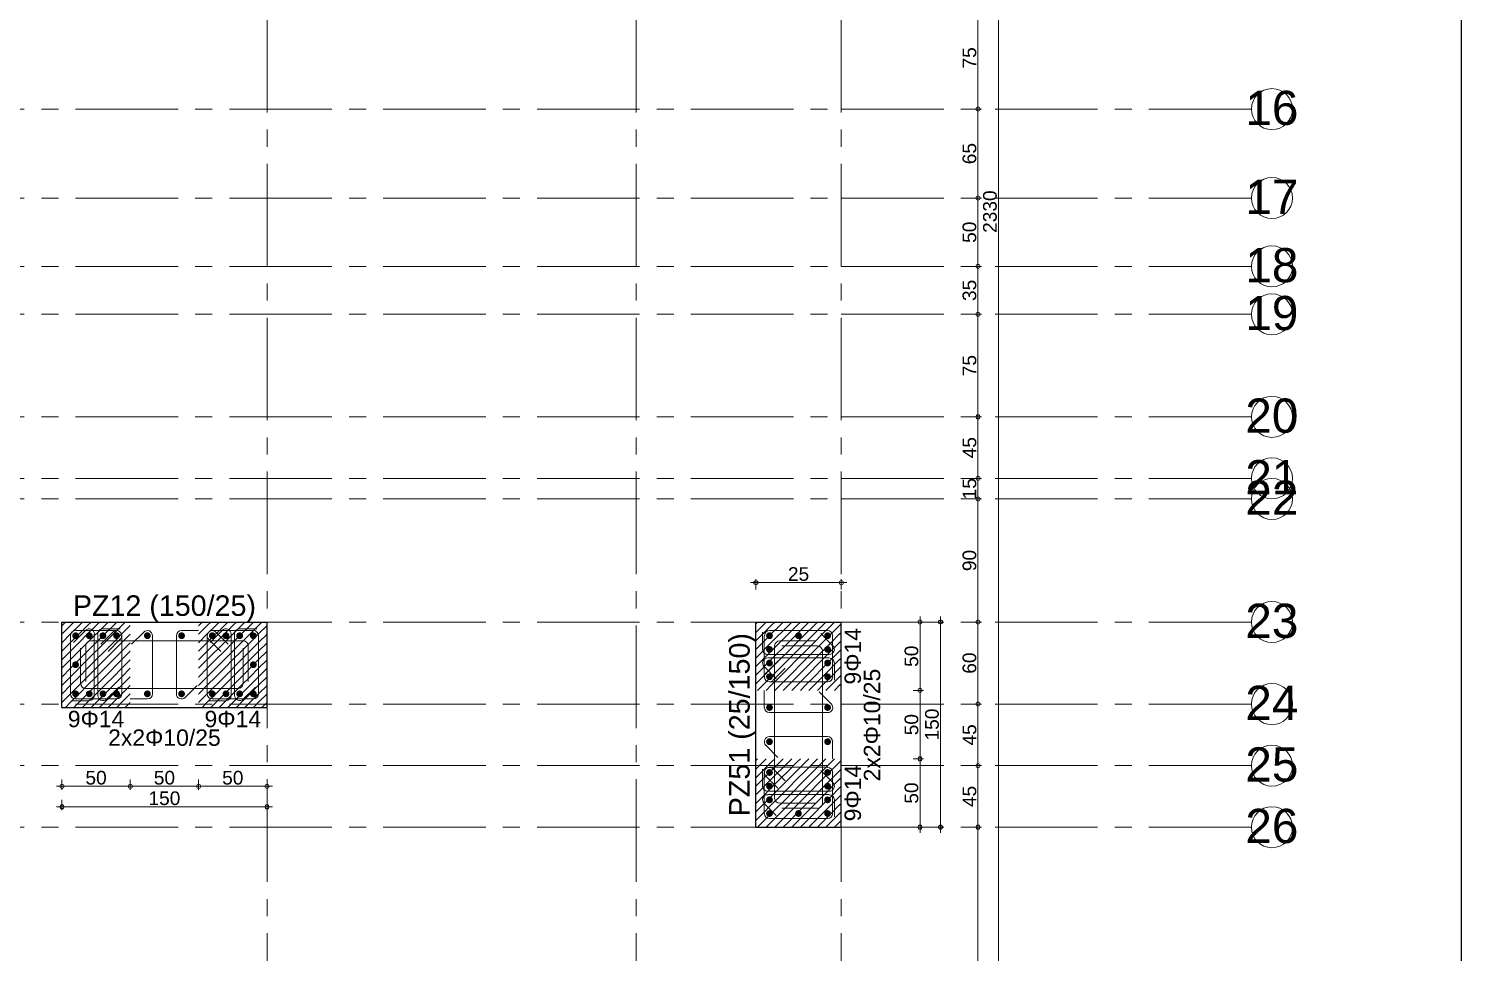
# Model space of a CAD drawing. Header units: millimetres. Extents: x 2232 to 85269, y -3593 to 5869.
# Drawn here: x 23321 to 24369, y 3798 to 4473 of the extents above; entities that cross this region are included whole.
import ezdxf

# ---------------------------------------------------------------- set-up
doc = ezdxf.new("R2010")
doc.units = ezdxf.units.MM
doc.linetypes.add('CENTER2', pattern=[112.5, 75, -12.5, 12.5, -12.5])
doc.linetypes.add('DASHDOT2', pattern=[12.7, 6.35, -3.175, 0, -3.175])
doc.layers.add('aks', color=251, linetype='DASHDOT2', lineweight=35)
for name, color, linetype in [('Donatı Yazısı', 7, 'Continuous'), ('Donatı Çizgisi', 7, 'Continuous'), ('Kolon', 7, 'Continuous'), ('Ölçülendirme', 7, 'Continuous')]:
    doc.layers.add(name, color=color, linetype=linetype)
doc.styles.add('arial_1_18', font='arial.ttf', dxfattribs={"height": 0.2})

# ---------------------------------------------------------------- blocks, each defined once
blk = doc.blocks.new('IDE999Entity6706')
at = {"layer": 'aks', "color": 250, "linetype": 'CENTER2', "lineweight": 5}
blk.add_lwpolyline([(9876.2, 200), (9876.2, 2530)], dxfattribs=at)
blk = doc.blocks.new('IDE999Entity6707')
at = {"layer": 'aks', "color": 250, "linetype": 'CENTER2', "lineweight": 5}
blk.add_lwpolyline([(10026.2, 200), (10026.2, 2530)], dxfattribs=at)
blk = doc.blocks.new('IDE999Entity6708')
at = {"layer": 'aks', "color": 250, "linetype": 'CENTER2', "lineweight": 5}
blk.add_lwpolyline([(9606.2, 200), (9606.2, 2530)], dxfattribs=at)
blk = doc.blocks.new('IDE999Entity6716')
at = {"layer": 'aks', "color": 250, "linetype": 'CENTER2', "lineweight": 5}
for points in [[(6766.2, 1440), (10026.2, 1440)], [(10026.2, 1440), (10326.2, 1440)]]:
    blk.add_lwpolyline(points, dxfattribs=at)
at = {"layer": 'aks', "color": 30, "linetype": 'Continuous', "lineweight": 5}
blk.add_circle((10341.2, 1440), 15, dxfattribs=at)
at = {"layer": 'aks', "color": 1, "linetype": 'Continuous', "lineweight": 5, "style": 'arial_1_18'}
blk.add_text('16', height=25, dxfattribs=at).set_placement((10321.7, 1428.4))
blk = doc.blocks.new('IDE999Entity6717')
at = {"layer": 'aks', "color": 250, "linetype": 'CENTER2', "lineweight": 5}
for points in [[(6766.2, 1290), (10026.2, 1290)], [(10026.2, 1290), (10326.2, 1290)]]:
    blk.add_lwpolyline(points, dxfattribs=at)
at = {"layer": 'aks', "color": 30, "linetype": 'Continuous', "lineweight": 5}
blk.add_circle((10341.2, 1290), 15, dxfattribs=at)
at = {"layer": 'aks', "color": 1, "linetype": 'Continuous', "lineweight": 5, "style": 'arial_1_18'}
blk.add_text('19', height=25, dxfattribs=at).set_placement((10321.7, 1278.4))
blk = doc.blocks.new('IDE999Entity6718')
at = {"layer": 'aks', "color": 250, "linetype": 'CENTER2', "lineweight": 5}
for points in [[(6766.2, 1065), (10026.2, 1065)], [(10026.2, 1065), (10326.2, 1065)]]:
    blk.add_lwpolyline(points, dxfattribs=at)
at = {"layer": 'aks', "color": 30, "linetype": 'Continuous', "lineweight": 5}
blk.add_circle((10341.2, 1065), 15, dxfattribs=at)
at = {"layer": 'aks', "color": 1, "linetype": 'Continuous', "lineweight": 5, "style": 'arial_1_18'}
blk.add_text('23', height=25, dxfattribs=at).set_placement((10321.7, 1053.4))
blk = doc.blocks.new('IDE999Entity6719')
at = {"layer": 'aks', "color": 250, "linetype": 'CENTER2', "lineweight": 5}
for points in [[(6766.2, 915), (10026.2, 915)], [(10026.2, 915), (10326.2, 915)]]:
    blk.add_lwpolyline(points, dxfattribs=at)
at = {"layer": 'aks', "color": 30, "linetype": 'Continuous', "lineweight": 5}
blk.add_circle((10341.2, 915), 15, dxfattribs=at)
at = {"layer": 'aks', "color": 1, "linetype": 'Continuous', "lineweight": 5, "style": 'arial_1_18'}
blk.add_text('26', height=25, dxfattribs=at).set_placement((10321.7, 903.4))
blk = doc.blocks.new('IDE999Entity6720')
at = {"layer": 'aks', "color": 250, "linetype": 'CENTER2', "lineweight": 5}
for points in [[(6766.2, 1170), (10026.2, 1170)], [(10026.2, 1170), (10326.2, 1170)]]:
    blk.add_lwpolyline(points, dxfattribs=at)
at = {"layer": 'aks', "color": 30, "linetype": 'Continuous', "lineweight": 5}
blk.add_circle((10341.2, 1170), 15, dxfattribs=at)
at = {"layer": 'aks', "color": 1, "linetype": 'Continuous', "lineweight": 5, "style": 'arial_1_18'}
blk.add_text('21', height=25, dxfattribs=at).set_placement((10321.7, 1158.4))
blk = doc.blocks.new('IDE999Entity6721')
at = {"layer": 'aks', "color": 250, "linetype": 'CENTER2', "lineweight": 5}
for points in [[(6766.2, 1325), (10026.2, 1325)], [(10026.2, 1325), (10326.2, 1325)]]:
    blk.add_lwpolyline(points, dxfattribs=at)
at = {"layer": 'aks', "color": 30, "linetype": 'Continuous', "lineweight": 5}
blk.add_circle((10341.2, 1325), 15, dxfattribs=at)
at = {"layer": 'aks', "color": 1, "linetype": 'Continuous', "lineweight": 5, "style": 'arial_1_18'}
blk.add_text('18', height=25, dxfattribs=at).set_placement((10321.7, 1313.4))
blk = doc.blocks.new('IDE999Entity6722')
at = {"layer": 'aks', "color": 250, "linetype": 'CENTER2', "lineweight": 5}
for points in [[(6766.2, 1215), (10026.2, 1215)], [(10026.2, 1215), (10326.2, 1215)]]:
    blk.add_lwpolyline(points, dxfattribs=at)
at = {"layer": 'aks', "color": 30, "linetype": 'Continuous', "lineweight": 5}
blk.add_circle((10341.2, 1215), 15, dxfattribs=at)
at = {"layer": 'aks', "color": 1, "linetype": 'Continuous', "lineweight": 5, "style": 'arial_1_18'}
blk.add_text('20', height=25, dxfattribs=at).set_placement((10321.7, 1203.4))
blk = doc.blocks.new('IDE999Entity6723')
at = {"layer": 'aks', "color": 250, "linetype": 'CENTER2', "lineweight": 5}
for points in [[(6766.2, 960), (10026.2, 960)], [(10026.2, 960), (10326.2, 960)]]:
    blk.add_lwpolyline(points, dxfattribs=at)
at = {"layer": 'aks', "color": 30, "linetype": 'Continuous', "lineweight": 5}
blk.add_circle((10341.2, 960), 15, dxfattribs=at)
at = {"layer": 'aks', "color": 1, "linetype": 'Continuous', "lineweight": 5, "style": 'arial_1_18'}
blk.add_text('25', height=25, dxfattribs=at).set_placement((10321.7, 948.4))
blk = doc.blocks.new('IDE999Entity6726')
at = {"layer": 'aks', "color": 250, "linetype": 'CENTER2', "lineweight": 5}
for points in [[(6766.2, 1155), (10026.2, 1155)], [(10026.2, 1155), (10326.2, 1155)]]:
    blk.add_lwpolyline(points, dxfattribs=at)
at = {"layer": 'aks', "color": 30, "linetype": 'Continuous', "lineweight": 5}
blk.add_circle((10341.2, 1155), 15, dxfattribs=at)
at = {"layer": 'aks', "color": 1, "linetype": 'Continuous', "lineweight": 5, "style": 'arial_1_18'}
blk.add_text('22', height=25, dxfattribs=at).set_placement((10321.7, 1143.4))
blk = doc.blocks.new('IDE999Entity6727')
at = {"layer": 'aks', "color": 250, "linetype": 'CENTER2', "lineweight": 5}
for points in [[(6766.2, 1005), (10026.2, 1005)], [(10026.2, 1005), (10326.2, 1005)]]:
    blk.add_lwpolyline(points, dxfattribs=at)
at = {"layer": 'aks', "color": 30, "linetype": 'Continuous', "lineweight": 5}
blk.add_circle((10341.2, 1005), 15, dxfattribs=at)
at = {"layer": 'aks', "color": 1, "linetype": 'Continuous', "lineweight": 5, "style": 'arial_1_18'}
blk.add_text('24', height=25, dxfattribs=at).set_placement((10321.7, 993.4))
blk = doc.blocks.new('IDE999Entity6752')
at = {"layer": 'aks', "color": 250, "linetype": 'CENTER2', "lineweight": 5}
for points in [[(6766.2, 1375), (10026.2, 1375)], [(10026.2, 1375), (10326.2, 1375)]]:
    blk.add_lwpolyline(points, dxfattribs=at)
at = {"layer": 'aks', "color": 30, "linetype": 'Continuous', "lineweight": 5}
blk.add_circle((10341.2, 1375), 15, dxfattribs=at)
at = {"layer": 'aks', "color": 1, "linetype": 'Continuous', "lineweight": 5, "style": 'arial_1_18'}
blk.add_text('17', height=25, dxfattribs=at).set_placement((10321.7, 1363.4))

msp = doc.modelspace()

# ---------------------------------------------------------------- hatches: boundary and pattern name
at = {"layer": 'Donatı Çizgisi', "linetype": 'Continuous', "lineweight": 5}
h = msp.add_hatch(color=5, dxfattribs=at)
edge = h.paths.add_edge_path(flags=0)
edge.add_arc((23355.7, 4029.6), 2.5, 0, 360)
h = msp.add_hatch(color=5, dxfattribs=at)
edge = h.paths.add_edge_path(flags=0)
edge.add_arc((23365.7, 4029.6), 2.5, 0, 360)
h = msp.add_hatch(color=5, dxfattribs=at)
edge = h.paths.add_edge_path(flags=0)
edge.add_arc((23375.7, 4029.6), 2.5, 0, 360)
h = msp.add_hatch(color=5, dxfattribs=at)
edge = h.paths.add_edge_path(flags=0)
edge.add_arc((23385.7, 4029.6), 2.5, 0, 360)
h = msp.add_hatch(color=5, dxfattribs=at)
edge = h.paths.add_edge_path(flags=0)
edge.add_arc((23408.2, 4029.6), 2.5, 0, 360)
h = msp.add_hatch(color=5, dxfattribs=at)
edge = h.paths.add_edge_path(flags=0)
edge.add_arc((23433.2, 4029.6), 2.5, 0, 360)
h = msp.add_hatch(color=5, dxfattribs=at)
edge = h.paths.add_edge_path(flags=0)
edge.add_arc((23455.7, 4029.6), 2.5, 0, 360)
h = msp.add_hatch(color=5, dxfattribs=at)
edge = h.paths.add_edge_path(flags=0)
edge.add_arc((23465.7, 4029.6), 2.5, 0, 360)
h = msp.add_hatch(color=5, dxfattribs=at)
edge = h.paths.add_edge_path(flags=0)
edge.add_arc((23475.7, 4029.6), 2.5, 0, 360)
h = msp.add_hatch(color=5, dxfattribs=at)
edge = h.paths.add_edge_path(flags=0)
edge.add_arc((23485.7, 4029.6), 2.5, 0, 360)
h = msp.add_hatch(color=5, dxfattribs=at)
edge = h.paths.add_edge_path(flags=0)
edge.add_arc((23863.2, 4029.6), 2.5, 0, 360)
h = msp.add_hatch(color=5, dxfattribs=at)
edge = h.paths.add_edge_path(flags=0)
edge.add_arc((23884.4, 4029.6), 2.5, 0, 360)
h = msp.add_hatch(color=5, dxfattribs=at)
edge = h.paths.add_edge_path(flags=0)
edge.add_arc((23905.7, 4029.6), 2.5, 0, 360)
h = msp.add_hatch(color=5, dxfattribs=at)
edge = h.paths.add_edge_path(flags=0)
edge.add_arc((23863.2, 4019.6), 2.5, 0, 360)
h = msp.add_hatch(color=5, dxfattribs=at)
edge = h.paths.add_edge_path(flags=0)
edge.add_arc((23905.7, 4019.6), 2.5, 0, 360)
h = msp.add_hatch(color=5, dxfattribs=at)
edge = h.paths.add_edge_path(flags=0)
edge.add_arc((23355.7, 4008.4), 2.5, 0, 360)
h = msp.add_hatch(color=5, dxfattribs=at)
edge = h.paths.add_edge_path(flags=0)
edge.add_arc((23485.7, 4008.4), 2.5, 0, 360)
h = msp.add_hatch(color=5, dxfattribs=at)
edge = h.paths.add_edge_path(flags=0)
edge.add_arc((23863.2, 4009.6), 2.5, 0, 360)
h = msp.add_hatch(color=5, dxfattribs=at)
edge = h.paths.add_edge_path(flags=0)
edge.add_arc((23905.7, 4009.6), 2.5, 0, 360)
h = msp.add_hatch(color=5, dxfattribs=at)
edge = h.paths.add_edge_path(flags=0)
edge.add_arc((23863.2, 3999.6), 2.5, 0, 360)
h = msp.add_hatch(color=5, dxfattribs=at)
edge = h.paths.add_edge_path(flags=0)
edge.add_arc((23905.7, 3999.6), 2.5, 0, 360)
h = msp.add_hatch(color=5, dxfattribs=at)
edge = h.paths.add_edge_path(flags=0)
edge.add_arc((23355.7, 3987.1), 2.5, 0, 360)
h = msp.add_hatch(color=5, dxfattribs=at)
edge = h.paths.add_edge_path(flags=0)
edge.add_arc((23365.7, 3987.1), 2.5, 0, 360)
h = msp.add_hatch(color=5, dxfattribs=at)
edge = h.paths.add_edge_path(flags=0)
edge.add_arc((23375.7, 3987.1), 2.5, 0, 360)
h = msp.add_hatch(color=5, dxfattribs=at)
edge = h.paths.add_edge_path(flags=0)
edge.add_arc((23385.7, 3987.1), 2.5, 0, 360)
h = msp.add_hatch(color=5, dxfattribs=at)
edge = h.paths.add_edge_path(flags=0)
edge.add_arc((23408.2, 3987.1), 2.5, 0, 360)
h = msp.add_hatch(color=5, dxfattribs=at)
edge = h.paths.add_edge_path(flags=0)
edge.add_arc((23433.2, 3987.1), 2.5, 0, 360)
h = msp.add_hatch(color=5, dxfattribs=at)
edge = h.paths.add_edge_path(flags=0)
edge.add_arc((23455.7, 3987.1), 2.5, 0, 360)
h = msp.add_hatch(color=5, dxfattribs=at)
edge = h.paths.add_edge_path(flags=0)
edge.add_arc((23465.7, 3987.1), 2.5, 0, 360)
h = msp.add_hatch(color=5, dxfattribs=at)
edge = h.paths.add_edge_path(flags=0)
edge.add_arc((23475.7, 3987.1), 2.5, 0, 360)
h = msp.add_hatch(color=5, dxfattribs=at)
edge = h.paths.add_edge_path(flags=0)
edge.add_arc((23485.7, 3987.1), 2.5, 0, 360)
h = msp.add_hatch(color=5, dxfattribs=at)
edge = h.paths.add_edge_path(flags=0)
edge.add_arc((23863.2, 3977.1), 2.5, 0, 360)
h = msp.add_hatch(color=5, dxfattribs=at)
edge = h.paths.add_edge_path(flags=0)
edge.add_arc((23905.7, 3977.1), 2.5, 0, 360)
h = msp.add_hatch(color=5, dxfattribs=at)
edge = h.paths.add_edge_path(flags=0)
edge.add_arc((23863.2, 3952.1), 2.5, 0, 360)
h = msp.add_hatch(color=5, dxfattribs=at)
edge = h.paths.add_edge_path(flags=0)
edge.add_arc((23905.7, 3952.1), 2.5, 0, 360)
h = msp.add_hatch(color=5, dxfattribs=at)
edge = h.paths.add_edge_path(flags=0)
edge.add_arc((23863.2, 3929.6), 2.5, 0, 360)
h = msp.add_hatch(color=5, dxfattribs=at)
edge = h.paths.add_edge_path(flags=0)
edge.add_arc((23905.7, 3929.6), 2.5, 0, 360)
h = msp.add_hatch(color=5, dxfattribs=at)
edge = h.paths.add_edge_path(flags=0)
edge.add_arc((23863.2, 3919.6), 2.5, 0, 360)
h = msp.add_hatch(color=5, dxfattribs=at)
edge = h.paths.add_edge_path(flags=0)
edge.add_arc((23905.7, 3919.6), 2.5, 0, 360)
h = msp.add_hatch(color=5, dxfattribs=at)
edge = h.paths.add_edge_path(flags=0)
edge.add_arc((23863.2, 3909.6), 2.5, 0, 360)
h = msp.add_hatch(color=5, dxfattribs=at)
edge = h.paths.add_edge_path(flags=0)
edge.add_arc((23905.7, 3909.6), 2.5, 0, 360)
h = msp.add_hatch(color=5, dxfattribs=at)
edge = h.paths.add_edge_path(flags=0)
edge.add_arc((23863.2, 3899.6), 2.5, 0, 360)
h = msp.add_hatch(color=5, dxfattribs=at)
edge = h.paths.add_edge_path(flags=0)
edge.add_arc((23884.4, 3899.6), 2.5, 0, 360)
h = msp.add_hatch(color=5, dxfattribs=at)
edge = h.paths.add_edge_path(flags=0)
edge.add_arc((23905.7, 3899.6), 2.5, 0, 360)

# ---------------------------------------------------------------- linework, layer by layer
msp.add_line((24369.2, 5868.7), (24369.2, 1368.7))
at = {"layer": 'Donatı Çizgisi', "color": 1, "linetype": 'Continuous', "lineweight": 5}
for points in [[(23375.7, 4034.6), (23388.2, 4034.6)], [(23475.7, 4034.6), (23488.2, 4034.6)], [(23354.2, 4024.7), (23363, 4033.5)], [(23366.9, 4025.9), (23478.2, 4025.9)], [(23369.4, 4030.9), (23369.4, 3985.9)], [(23371.9, 3985.9), (23371.9, 4030.9)], [(23396.7, 4023.4), (23405.5, 4032.3)], [(23411.9, 4029.6), (23411.9, 3987.1)], [(23429.4, 3987.1), (23429.4, 4029.6)], [(23433.2, 4033.4), (23445.7, 4033.4)], [(23454.2, 4024.7), (23463, 4033.5)], [(23469.4, 4030.9), (23469.4, 3985.9)], [(23471.9, 3985.9), (23471.9, 4030.9)], [(23858.2, 4019.6), (23858.2, 4032.1)], [(23870.7, 4025.9), (23896.7, 4025.9)], [(23900.8, 4031.1), (23909.6, 4022.3)], [(23359.4, 4020.6), (23359.4, 3994.6)], [(23363.2, 3996.1), (23363.2, 4022.1)], [(23478.2, 3994.6), (23478.2, 4020.6)], [(23481.9, 4022.1), (23481.9, 3996.1)], [(23906.9, 4015.9), (23861.9, 4015.9)], [(23861.9, 4013.4), (23906.9, 4013.4)], [(23866.9, 3910.9), (23866.9, 4022.1)], [(23898.2, 4022.1), (23872.2, 4022.1)], [(23901.9, 3907.1), (23901.9, 4018.4)], [(23868.1, 3998.1), (23859.3, 4007)], [(23910.7, 4009.6), (23910.7, 3997.1)], [(23444.7, 3993.3), (23435.8, 3984.5)], [(23365.7, 3982.1), (23353.2, 3982.1)], [(23363.2, 3990.9), (23474.4, 3990.9)], [(23387.2, 3992), (23378.3, 3983.2)], [(23408.2, 3983.4), (23395.7, 3983.4)], [(23465.7, 3982.1), (23453.2, 3982.1)], [(23487.2, 3992), (23478.3, 3983.2)], [(23859.4, 3977.1), (23859.4, 3989.6)], [(23899.5, 3988.6), (23908.3, 3979.8)], [(23905.7, 3973.4), (23863.2, 3973.4)], [(23863.2, 3955.9), (23905.7, 3955.9)], [(23909.4, 3952.1), (23909.4, 3939.6)], [(23869.4, 3940.6), (23860.5, 3949.5)], [(23858.2, 3919.6), (23858.2, 3932.1)], [(23900.8, 3931.1), (23909.6, 3922.3)], [(23906.9, 3915.9), (23861.9, 3915.9)], [(23861.9, 3913.4), (23906.9, 3913.4)], [(23910.7, 3909.6), (23910.7, 3897.1)], [(23868.1, 3898.1), (23859.3, 3907)], [(23896.7, 3907.1), (23870.7, 3907.1)], [(23872.2, 3903.4), (23898.2, 3903.4)]]:
    msp.add_lwpolyline(points, dxfattribs=at)
at = {"layer": 'Donatı Çizgisi', "color": 5, "linetype": 'Continuous', "lineweight": 5}
for points in [[(23351.9, 4029.6), (23351.9, 3987.1)], [(23385.7, 4033.4), (23355.7, 4033.4)], [(23383, 4032.3), (23374.2, 4023.4)], [(23379.5, 4018.1), (23388.3, 4027)], [(23389.4, 3987.1), (23389.4, 4029.6)], [(23451.9, 3987.1), (23451.9, 4029.6)], [(23461.9, 4018.1), (23453, 4027)], [(23455.7, 4033.4), (23485.7, 4033.4)], [(23458.3, 4032.3), (23467.2, 4023.4)], [(23489.4, 4029.6), (23489.4, 3987.1)], [(23859.4, 3999.6), (23859.4, 4029.6)], [(23863.2, 4033.4), (23905.7, 4033.4)], [(23909.4, 4029.6), (23909.4, 3999.6)], [(23860.5, 4002.3), (23869.4, 4011.1)], [(23874.7, 4005.8), (23865.8, 3997)], [(23905.7, 3995.9), (23863.2, 3995.9)], [(23355.7, 3983.4), (23385.7, 3983.4)], [(23485.7, 3983.4), (23455.7, 3983.4)], [(23859.4, 3929.6), (23859.4, 3899.6)], [(23905.7, 3933.4), (23863.2, 3933.4)], [(23874.7, 3923.4), (23865.8, 3932.3)], [(23909.4, 3899.6), (23909.4, 3929.6)], [(23860.5, 3927), (23869.4, 3918.1)], [(23863.2, 3895.9), (23905.7, 3895.9)]]:
    msp.add_lwpolyline(points, dxfattribs=at)
at = {"layer": 'Donatı Çizgisi', "color": 1, "linetype": 'Continuous', "lineweight": 5}
for centre, start, end in [((23365.7, 4030.9), 0, 135), ((23375.7, 4030.9), 90, 180), ((23465.7, 4030.9), 0, 135), ((23475.7, 4030.9), 90, 180), ((23366.9, 4022.1), 90, 180), ((23408.2, 4029.6), 0, 135), ((23433.2, 4029.6), 90, 180), ((23478.2, 4022.1), 0, 90), ((23870.7, 4022.1), 90, 180), ((23861.9, 4019.6), 180, 270), ((23861.9, 4009.6), 90, 225), ((23898.2, 4018.4), 0, 90), ((23906.9, 4019.6), 270, 45), ((23906.9, 4009.6), 0, 90), ((23363.2, 3994.6), 180, 270), ((23474.4, 3994.6), 270, 0), ((23365.7, 3985.9), 270, 0), ((23375.7, 3985.9), 180, 315), ((23408.2, 3987.1), 270, 0), ((23433.2, 3987.1), 180, 315), ((23465.7, 3985.9), 270, 0), ((23475.7, 3985.9), 180, 315), ((23863.2, 3977.1), 180, 270), ((23905.7, 3977.1), 270, 45), ((23863.2, 3952.1), 90, 225), ((23905.7, 3952.1), 0, 90), ((23861.9, 3919.6), 180, 270), ((23906.9, 3919.6), 270, 45), ((23861.9, 3909.6), 90, 225), ((23870.7, 3910.9), 180, 270), ((23906.9, 3909.6), 0, 90), ((23898.2, 3907.1), 270, 0)]:
    msp.add_arc(centre, 3.75, start, end, dxfattribs=at)
at = {"layer": 'Donatı Çizgisi', "color": 5, "linetype": 'Continuous', "lineweight": 5}
for centre, start, end in [((23355.7, 4029.6), 90, 180), ((23385.7, 4029.6), 0, 135), ((23385.7, 4029.6), 315, 90), ((23455.7, 4029.6), 90, 225), ((23455.7, 4029.6), 45, 180), ((23485.7, 4029.6), 0, 90), ((23863.2, 4029.6), 90, 180), ((23905.7, 4029.6), 0, 90), ((23863.2, 3999.6), 135, 270), ((23863.2, 3999.6), 180, 315), ((23905.7, 3999.6), 270, 0), ((23355.7, 3987.1), 180, 270), ((23385.7, 3987.1), 270, 0), ((23455.7, 3987.1), 180, 270), ((23485.7, 3987.1), 270, 0), ((23863.2, 3929.6), 45, 180), ((23863.2, 3929.6), 90, 225), ((23905.7, 3929.6), 0, 90), ((23863.2, 3899.6), 180, 270), ((23905.7, 3899.6), 270, 0)]:
    msp.add_arc(centre, 3.75, start, end, dxfattribs=at)
at = {"layer": 'Kolon', "color": 33, "linetype": 'Continuous', "lineweight": -3}
for points in [[(23345.7, 4039.6), (23495.7, 4039.6)], [(23345.7, 3977.1), (23345.7, 4039.6)], [(23495.7, 3977.1), (23495.7, 4039.6)], [(23853.2, 3889.6), (23853.2, 4039.6)], [(23853.2, 4039.6), (23915.7, 4039.6)], [(23915.7, 3889.6), (23915.7, 4039.6)], [(23345.7, 3977.1), (23495.7, 3977.1)], [(23853.2, 3889.6), (23915.7, 3889.6)]]:
    msp.add_lwpolyline(points, dxfattribs=at)
at = {"layer": 'Kolon', "color": 251, "linetype": 'Continuous', "lineweight": -3}
for points in [[(23345.7, 4030.8), (23352, 4037.1)], [(23345.7, 4037), (23345.8, 4037.1)], [(23345.8, 4037.1), (23348.3, 4039.6)], [(23352, 4037.1), (23354.5, 4039.6)], [(23352, 4024.6), (23364.5, 4037.1)], [(23352, 4030.9), (23358.3, 4037.1)], [(23358.3, 4037.1), (23360.8, 4039.6)], [(23364.5, 4037.1), (23367, 4039.6)], [(23364.5, 4024.6), (23377, 4037.1)], [(23364.5, 4030.9), (23370.8, 4037.1)], [(23370.8, 4037.1), (23373.3, 4039.6)], [(23377, 4037.1), (23379.5, 4039.6)], [(23377, 4024.6), (23389.5, 4037.1)], [(23377, 4030.9), (23383.3, 4037.1)], [(23383.3, 4037.1), (23385.8, 4039.6)], [(23389.5, 4037.1), (23392, 4039.6)], [(23389.5, 4030.9), (23395.7, 4037)], [(23445.7, 4030.8), (23452, 4037.1)], [(23445.7, 4037), (23445.8, 4037.1)], [(23445.8, 4037.1), (23448.3, 4039.6)], [(23452, 4037.1), (23454.5, 4039.6)], [(23452, 4024.6), (23464.5, 4037.1)], [(23452, 4030.9), (23458.3, 4037.1)], [(23458.3, 4037.1), (23460.8, 4039.6)], [(23464.5, 4037.1), (23467, 4039.6)], [(23464.5, 4024.6), (23477, 4037.1)], [(23464.5, 4030.9), (23470.8, 4037.1)], [(23470.8, 4037.1), (23473.3, 4039.6)], [(23477, 4037.1), (23479.5, 4039.6)], [(23477, 4024.6), (23489.5, 4037.1)], [(23477, 4030.9), (23483.3, 4037.1)], [(23483.3, 4037.1), (23485.8, 4039.6)], [(23489.5, 4037.1), (23492, 4039.6)], [(23489.5, 4030.9), (23495.7, 4037)], [(23853.2, 4038.3), (23854.5, 4039.6)], [(23853.2, 4025.8), (23864.5, 4037.1)], [(23853.2, 4032), (23858.3, 4037.1)], [(23858.3, 4037.1), (23860.8, 4039.6)], [(23864.5, 4037.1), (23867, 4039.6)], [(23864.5, 4024.6), (23877, 4037.1)], [(23864.5, 4030.9), (23870.8, 4037.1)], [(23870.8, 4037.1), (23873.3, 4039.6)], [(23877, 4037.1), (23879.5, 4039.6)], [(23877, 4024.6), (23889.5, 4037.1)], [(23877, 4030.9), (23883.3, 4037.1)], [(23883.3, 4037.1), (23885.8, 4039.6)], [(23889.5, 4037.1), (23892, 4039.6)], [(23889.5, 4024.6), (23902, 4037.1)], [(23889.5, 4030.9), (23895.8, 4037.1)], [(23895.8, 4037.1), (23898.3, 4039.6)], [(23902, 4037.1), (23904.5, 4039.6)], [(23902, 4024.6), (23914.5, 4037.1)], [(23902, 4030.9), (23908.3, 4037.1)], [(23908.3, 4037.1), (23910.8, 4039.6)], [(23914.5, 4037.1), (23915.7, 4038.3)], [(23345.7, 4018.3), (23352, 4024.6)], [(23345.7, 4024.5), (23345.8, 4024.6)], [(23345.8, 4024.6), (23352, 4030.9)], [(23352, 4012.1), (23364.5, 4024.6)], [(23352, 4018.4), (23358.3, 4024.6)], [(23358.3, 4024.6), (23364.5, 4030.9)], [(23364.5, 4012.1), (23377, 4024.6)], [(23364.5, 4018.4), (23370.8, 4024.6)], [(23370.8, 4024.6), (23377, 4030.9)], [(23377, 4012.1), (23389.5, 4024.6)], [(23377, 4018.4), (23383.3, 4024.6)], [(23383.3, 4024.6), (23389.5, 4030.9)], [(23389.5, 4024.6), (23395.7, 4030.8)], [(23389.5, 4018.4), (23395.7, 4024.5)], [(23445.7, 4018.3), (23452, 4024.6)], [(23445.7, 4024.5), (23445.8, 4024.6)], [(23445.8, 4024.6), (23452, 4030.9)], [(23452, 4012.1), (23464.5, 4024.6)], [(23452, 4018.4), (23458.3, 4024.6)], [(23458.3, 4024.6), (23464.5, 4030.9)], [(23464.5, 4012.1), (23477, 4024.6)], [(23464.5, 4018.4), (23470.8, 4024.6)], [(23470.8, 4024.6), (23477, 4030.9)], [(23477, 4012.1), (23489.5, 4024.6)], [(23477, 4018.4), (23483.3, 4024.6)], [(23483.3, 4024.6), (23489.5, 4030.9)], [(23489.5, 4024.6), (23495.7, 4030.8)], [(23489.5, 4018.4), (23495.7, 4024.5)], [(23853.2, 4013.3), (23864.5, 4024.6)], [(23853.2, 4019.5), (23858.3, 4024.6)], [(23858.3, 4024.6), (23864.5, 4030.9)], [(23864.5, 4012.1), (23877, 4024.6)], [(23864.5, 4018.4), (23870.8, 4024.6)], [(23870.8, 4024.6), (23877, 4030.9)], [(23877, 4012.1), (23889.5, 4024.6)], [(23877, 4018.4), (23883.3, 4024.6)], [(23883.3, 4024.6), (23889.5, 4030.9)], [(23889.5, 4012.1), (23902, 4024.6)], [(23889.5, 4018.4), (23895.8, 4024.6)], [(23895.8, 4024.6), (23902, 4030.9)], [(23902, 4012.1), (23914.5, 4024.6)], [(23902, 4018.4), (23908.3, 4024.6)], [(23908.3, 4024.6), (23914.5, 4030.9)], [(23914.5, 4030.9), (23915.7, 4032)], [(23914.5, 4024.6), (23915.7, 4025.8)], [(23345.8, 4012.1), (23352, 4018.4)], [(23358.3, 4012.1), (23364.5, 4018.4)], [(23370.8, 4012.1), (23377, 4018.4)], [(23383.3, 4012.1), (23389.5, 4018.4)], [(23389.5, 4012.1), (23395.7, 4018.3)], [(23445.8, 4012.1), (23452, 4018.4)], [(23458.3, 4012.1), (23464.5, 4018.4)], [(23470.8, 4012.1), (23477, 4018.4)], [(23483.3, 4012.1), (23489.5, 4018.4)], [(23489.5, 4012.1), (23495.7, 4018.3)], [(23858.3, 4012.1), (23864.5, 4018.4)], [(23870.8, 4012.1), (23877, 4018.4)], [(23883.3, 4012.1), (23889.5, 4018.4)], [(23895.8, 4012.1), (23902, 4018.4)], [(23908.3, 4012.1), (23914.5, 4018.4)], [(23914.5, 4018.4), (23915.7, 4019.5)], [(23914.5, 4012.1), (23915.7, 4013.3)], [(23345.7, 4005.8), (23352, 4012.1)], [(23345.7, 4012), (23345.8, 4012.1)], [(23345.8, 3999.6), (23352, 4005.9)], [(23352, 3999.6), (23364.5, 4012.1)], [(23352, 4005.9), (23358.3, 4012.1)], [(23358.3, 3999.6), (23364.5, 4005.9)], [(23364.5, 3999.6), (23377, 4012.1)], [(23364.5, 4005.9), (23370.8, 4012.1)], [(23370.8, 3999.6), (23377, 4005.9)], [(23377, 3999.6), (23389.5, 4012.1)], [(23377, 4005.9), (23383.3, 4012.1)], [(23383.3, 3999.6), (23389.5, 4005.9)], [(23389.5, 4005.9), (23395.7, 4012)], [(23389.5, 3999.6), (23395.7, 4005.8)], [(23445.7, 4005.8), (23452, 4012.1)], [(23445.7, 4012), (23445.8, 4012.1)], [(23445.8, 3999.6), (23452, 4005.9)], [(23452, 3999.6), (23464.5, 4012.1)], [(23452, 4005.9), (23458.3, 4012.1)], [(23458.3, 3999.6), (23464.5, 4005.9)], [(23464.5, 3999.6), (23477, 4012.1)], [(23464.5, 4005.9), (23470.8, 4012.1)], [(23470.8, 3999.6), (23477, 4005.9)], [(23477, 3999.6), (23489.5, 4012.1)], [(23477, 4005.9), (23483.3, 4012.1)], [(23483.3, 3999.6), (23489.5, 4005.9)], [(23489.5, 4005.9), (23495.7, 4012)], [(23489.5, 3999.6), (23495.7, 4005.8)], [(23853.2, 4000.8), (23864.5, 4012.1)], [(23853.2, 4007), (23858.3, 4012.1)], [(23858.3, 3999.6), (23864.5, 4005.9)], [(23864.5, 3999.6), (23877, 4012.1)], [(23864.5, 4005.9), (23870.8, 4012.1)], [(23870.8, 3999.6), (23877, 4005.9)], [(23877, 3999.6), (23889.5, 4012.1)], [(23877, 4005.9), (23883.3, 4012.1)], [(23883.3, 3999.6), (23889.5, 4005.9)], [(23889.5, 3999.6), (23902, 4012.1)], [(23889.5, 4005.9), (23895.8, 4012.1)], [(23895.8, 3999.6), (23902, 4005.9)], [(23902, 3999.6), (23914.5, 4012.1)], [(23902, 4005.9), (23908.3, 4012.1)], [(23908.3, 3999.6), (23914.5, 4005.9)], [(23914.5, 4005.9), (23915.7, 4007)], [(23345.7, 3993.3), (23352, 3999.6)], [(23345.7, 3999.5), (23345.8, 3999.6)], [(23345.8, 3987.1), (23352, 3993.4)], [(23352, 3987.1), (23364.5, 3999.6)], [(23352, 3993.4), (23358.3, 3999.6)], [(23358.3, 3987.1), (23364.5, 3993.4)], [(23364.5, 3987.1), (23377, 3999.6)], [(23364.5, 3993.4), (23370.8, 3999.6)], [(23370.8, 3987.1), (23377, 3993.4)], [(23377, 3987.1), (23389.5, 3999.6)], [(23377, 3993.4), (23383.3, 3999.6)], [(23383.3, 3987.1), (23389.5, 3993.4)], [(23389.5, 3993.4), (23395.7, 3999.5)], [(23389.5, 3987.1), (23395.7, 3993.3)], [(23445.7, 3993.3), (23452, 3999.6)], [(23445.7, 3999.5), (23445.8, 3999.6)], [(23445.8, 3987.1), (23452, 3993.4)], [(23452, 3987.1), (23464.5, 3999.6)], [(23452, 3993.4), (23458.3, 3999.6)], [(23458.3, 3987.1), (23464.5, 3993.4)], [(23464.5, 3987.1), (23477, 3999.6)], [(23464.5, 3993.4), (23470.8, 3999.6)], [(23470.8, 3987.1), (23477, 3993.4)], [(23477, 3987.1), (23489.5, 3999.6)], [(23477, 3993.4), (23483.3, 3999.6)], [(23483.3, 3987.1), (23489.5, 3993.4)], [(23489.5, 3993.4), (23495.7, 3999.5)], [(23489.5, 3987.1), (23495.7, 3993.3)], [(23853.2, 3994.5), (23858.3, 3999.6)], [(23854.5, 3989.6), (23864.5, 3999.6)], [(23860.8, 3989.6), (23864.5, 3993.4)], [(23864.5, 3993.4), (23870.8, 3999.6)], [(23867, 3989.6), (23877, 3999.6)], [(23873.3, 3989.6), (23877, 3993.4)], [(23877, 3993.4), (23883.3, 3999.6)], [(23879.5, 3989.6), (23889.5, 3999.6)], [(23885.8, 3989.6), (23889.5, 3993.4)], [(23889.5, 3993.4), (23895.8, 3999.6)], [(23892, 3989.6), (23902, 3999.6)], [(23898.3, 3989.6), (23902, 3993.4)], [(23902, 3993.4), (23908.3, 3999.6)], [(23904.5, 3989.6), (23914.5, 3999.6)], [(23910.8, 3989.6), (23914.5, 3993.4)], [(23914.5, 3999.6), (23915.7, 4000.8)], [(23914.5, 3993.4), (23915.7, 3994.5)], [(23345.7, 3980.8), (23352, 3987.1)], [(23345.7, 3987), (23345.8, 3987.1)], [(23352, 3980.9), (23358.3, 3987.1)], [(23354.5, 3977.1), (23364.5, 3987.1)], [(23364.5, 3980.9), (23370.8, 3987.1)], [(23367, 3977.1), (23377, 3987.1)], [(23377, 3980.9), (23383.3, 3987.1)], [(23379.5, 3977.1), (23389.5, 3987.1)], [(23389.5, 3980.9), (23395.7, 3987)], [(23445.7, 3980.8), (23452, 3987.1)], [(23445.7, 3987), (23445.8, 3987.1)], [(23452, 3980.9), (23458.3, 3987.1)], [(23454.5, 3977.1), (23464.5, 3987.1)], [(23464.5, 3980.9), (23470.8, 3987.1)], [(23467, 3977.1), (23477, 3987.1)], [(23477, 3980.9), (23483.3, 3987.1)], [(23479.5, 3977.1), (23489.5, 3987.1)], [(23489.5, 3980.9), (23495.7, 3987)], [(23348.3, 3977.1), (23352, 3980.9)], [(23360.8, 3977.1), (23364.5, 3980.9)], [(23373.3, 3977.1), (23377, 3980.9)], [(23385.8, 3977.1), (23389.5, 3980.9)], [(23392, 3977.1), (23395.7, 3980.8)], [(23448.3, 3977.1), (23452, 3980.9)], [(23460.8, 3977.1), (23464.5, 3980.9)], [(23473.3, 3977.1), (23477, 3980.9)], [(23485.8, 3977.1), (23489.5, 3980.9)], [(23492, 3977.1), (23495.7, 3980.8)], [(23853.2, 3938.3), (23854.5, 3939.6)], [(23853.2, 3925.8), (23864.5, 3937.1)], [(23853.2, 3932), (23858.3, 3937.1)], [(23858.3, 3937.1), (23860.8, 3939.6)], [(23858.3, 3924.6), (23864.5, 3930.9)], [(23864.5, 3937.1), (23867, 3939.6)], [(23864.5, 3924.6), (23877, 3937.1)], [(23864.5, 3930.9), (23870.8, 3937.1)], [(23870.8, 3937.1), (23873.3, 3939.6)], [(23870.8, 3924.6), (23877, 3930.9)], [(23877, 3937.1), (23879.5, 3939.6)], [(23877, 3924.6), (23889.5, 3937.1)], [(23877, 3930.9), (23883.3, 3937.1)], [(23883.3, 3937.1), (23885.8, 3939.6)], [(23883.3, 3924.6), (23889.5, 3930.9)], [(23889.5, 3937.1), (23892, 3939.6)], [(23889.5, 3924.6), (23902, 3937.1)], [(23889.5, 3930.9), (23895.8, 3937.1)], [(23895.8, 3937.1), (23898.3, 3939.6)], [(23895.8, 3924.6), (23902, 3930.9)], [(23902, 3937.1), (23904.5, 3939.6)], [(23902, 3924.6), (23914.5, 3937.1)], [(23902, 3930.9), (23908.3, 3937.1)], [(23908.3, 3937.1), (23910.8, 3939.6)], [(23908.3, 3924.6), (23914.5, 3930.9)], [(23914.5, 3937.1), (23915.7, 3938.3)], [(23914.5, 3930.9), (23915.7, 3932)], [(23853.2, 3913.3), (23864.5, 3924.6)], [(23853.2, 3919.5), (23858.3, 3924.6)], [(23864.5, 3912.1), (23877, 3924.6)], [(23864.5, 3918.4), (23870.8, 3924.6)], [(23877, 3912.1), (23889.5, 3924.6)], [(23877, 3918.4), (23883.3, 3924.6)], [(23889.5, 3912.1), (23902, 3924.6)], [(23889.5, 3918.4), (23895.8, 3924.6)], [(23902, 3912.1), (23914.5, 3924.6)], [(23902, 3918.4), (23908.3, 3924.6)], [(23914.5, 3924.6), (23915.7, 3925.8)], [(23914.5, 3918.4), (23915.7, 3919.5)], [(23853.2, 3900.8), (23864.5, 3912.1)], [(23853.2, 3907), (23858.3, 3912.1)], [(23858.3, 3912.1), (23864.5, 3918.4)], [(23864.5, 3899.6), (23877, 3912.1)], [(23864.5, 3905.9), (23870.8, 3912.1)], [(23870.8, 3912.1), (23877, 3918.4)], [(23877, 3899.6), (23889.5, 3912.1)], [(23877, 3905.9), (23883.3, 3912.1)], [(23883.3, 3912.1), (23889.5, 3918.4)], [(23889.5, 3899.6), (23902, 3912.1)], [(23889.5, 3905.9), (23895.8, 3912.1)], [(23895.8, 3912.1), (23902, 3918.4)], [(23902, 3899.6), (23914.5, 3912.1)], [(23902, 3905.9), (23908.3, 3912.1)], [(23908.3, 3912.1), (23914.5, 3918.4)], [(23914.5, 3912.1), (23915.7, 3913.3)], [(23853.2, 3894.5), (23858.3, 3899.6)], [(23854.5, 3889.6), (23864.5, 3899.6)], [(23858.3, 3899.6), (23864.5, 3905.9)], [(23864.5, 3893.4), (23870.8, 3899.6)], [(23867, 3889.6), (23877, 3899.6)], [(23870.8, 3899.6), (23877, 3905.9)], [(23877, 3893.4), (23883.3, 3899.6)], [(23879.5, 3889.6), (23889.5, 3899.6)], [(23883.3, 3899.6), (23889.5, 3905.9)], [(23889.5, 3893.4), (23895.8, 3899.6)], [(23892, 3889.6), (23902, 3899.6)], [(23895.8, 3899.6), (23902, 3905.9)], [(23902, 3893.4), (23908.3, 3899.6)], [(23904.5, 3889.6), (23914.5, 3899.6)], [(23908.3, 3899.6), (23914.5, 3905.9)], [(23914.5, 3905.9), (23915.7, 3907)], [(23914.5, 3899.6), (23915.7, 3900.8)], [(23860.8, 3889.6), (23864.5, 3893.4)], [(23873.3, 3889.6), (23877, 3893.4)], [(23885.8, 3889.6), (23889.5, 3893.4)], [(23898.3, 3889.6), (23902, 3893.4)], [(23910.8, 3889.6), (23914.5, 3893.4)], [(23914.5, 3893.4), (23915.7, 3894.5)]]:
    msp.add_lwpolyline(points, dxfattribs=at)
at = {"layer": 'Ölçülendirme', "color": 5, "linetype": 'Continuous', "lineweight": 5}
for points in [[(24015.7, 3170.6), (24015.7, 5508.6)], [(24030.7, 3170.6), (24030.7, 5508.6)], [(24010.7, 4414.6), (24018.2, 4414.6)], [(24010.7, 4349.6), (24018.2, 4349.6)], [(24010.7, 4299.6), (24018.2, 4299.6)], [(24010.7, 4264.6), (24018.2, 4264.6)], [(24010.7, 4189.6), (24018.2, 4189.6)], [(24010.7, 4144.6), (24018.2, 4144.6)], [(24010.7, 4129.6), (24018.2, 4129.6)], [(23919.7, 4068.4), (23849.2, 4068.4)], [(23853.2, 4063.4), (23853.2, 4070.9)], [(23915.7, 4063.4), (23915.7, 4070.9)], [(23968.3, 4039.6), (23975.8, 4039.6)], [(23973.3, 3885.6), (23973.3, 4043.6)], [(23983.3, 4039.6), (23990.8, 4039.6)], [(23988.3, 3885.6), (23988.3, 4043.6)], [(24010.7, 4039.6), (24018.2, 4039.6)], [(23968.3, 3989.6), (23975.8, 3989.6)], [(24010.7, 3979.6), (24018.2, 3979.6)], [(23968.3, 3939.6), (23975.8, 3939.6)], [(24010.7, 3934.6), (24018.2, 3934.6)], [(23341.7, 3919.5), (23499.7, 3919.5)], [(23345.7, 3924.5), (23345.7, 3917)], [(23395.7, 3924.5), (23395.7, 3917)], [(23445.7, 3924.5), (23445.7, 3917)], [(23495.7, 3924.5), (23495.7, 3917)], [(23345.7, 3909.5), (23345.7, 3902)], [(23495.7, 3909.5), (23495.7, 3902)], [(23341.7, 3904.5), (23499.7, 3904.5)], [(23968.3, 3889.6), (23975.8, 3889.6)], [(23983.3, 3889.6), (23990.8, 3889.6)], [(24010.7, 3889.6), (24018.2, 3889.6)]]:
    msp.add_lwpolyline(points, dxfattribs=at)
for centre in [(24015.7, 4414.6), (24015.7, 4349.6), (24015.7, 4299.6), (24015.7, 4264.6), (24015.7, 4189.6), (24015.7, 4144.6), (24015.7, 4129.6), (23853.2, 4068.4), (23915.7, 4068.4), (23973.3, 4039.6), (23988.3, 4039.6), (24015.7, 4039.6), (23973.3, 3989.6), (24015.7, 3979.6), (23973.3, 3939.6), (24015.7, 3934.6), (23345.7, 3919.5), (23395.7, 3919.5), (23445.7, 3919.5), (23495.7, 3919.5), (23345.7, 3904.5), (23495.7, 3904.5), (23973.3, 3889.6), (23988.3, 3889.6), (24015.7, 3889.6)]:
    msp.add_circle(centre, 1.5, dxfattribs=at)

# ---------------------------------------------------------------- block references
at = {"layer": 'aks'}
for name in ['IDE999Entity6708', 'IDE999Entity6706', 'IDE999Entity6707', 'IDE999Entity6716', 'IDE999Entity6752', 'IDE999Entity6721', 'IDE999Entity6717', 'IDE999Entity6722', 'IDE999Entity6720', 'IDE999Entity6726', 'IDE999Entity6718', 'IDE999Entity6727', 'IDE999Entity6723', 'IDE999Entity6719']:
    msp.add_blockref(name, (13889.5, 2974.6), dxfattribs=at)

# ---------------------------------------------------------------- texts
at = {"layer": 'Donatı Yazısı', "color": 1, "linetype": 'Continuous', "lineweight": 5, "style": 'arial_1_18'}
for s, p in [('9Φ14', (23930.1, 3993.9)), ('2x2Φ10/25', (23944.2, 3923.1)), ('9Φ14', (23930.1, 3893.9))]:
    msp.add_text(s, height=12, rotation=90, dxfattribs=at).set_placement(p)
for s, p in [('9Φ14', (23350, 3962.7)), ('9Φ14', (23450, 3962.7)), ('2x2Φ10/25', (23379.5, 3949.1))]:
    msp.add_text(s, height=12, dxfattribs=at).set_placement(p)
at = {"layer": 'Kolon', "color": 1, "linetype": 'Continuous', "lineweight": 5, "style": 'arial_1_18'}
msp.add_text('PZ12 (150/25)', height=15, dxfattribs=at).set_placement((23353.7, 4044.1))
msp.add_text('PZ51 (25/150)', height=15, rotation=90, dxfattribs=at).set_placement((23848.7, 3897.6))
at = {"layer": 'Ölçülendirme', "color": 5, "linetype": 'Continuous', "lineweight": 5, "style": 'arial_1_18'}
for s, p in [('75', (24014.4, 4444.3)), ('65', (24014.4, 4374.3)), ('2330', (24029.4, 4324.1)), ('50', (24014.4, 4316.8)), ('35', (24014.4, 4274.3)), ('75', (24014.4, 4219.3)), ('45', (24014.4, 4159.3)), ('15', (24014.4, 4129.3)), ('90', (24014.4, 4076.8)), ('50', (23972, 4006.8)), ('60', (24014.4, 4001.8)), ('50', (23972, 3956.8)), ('150', (23987, 3953)), ('45', (24014.4, 3949.3)), ('50', (23972, 3906.8)), ('45', (24014.4, 3904.3))]:
    msp.add_text(s, height=10, rotation=90, dxfattribs=at).set_placement(p)
for s, p in [('25', (23876.7, 4069.7)), ('50', (23362.9, 3920.8)), ('50', (23412.9, 3920.8)), ('50', (23462.9, 3920.8)), ('150', (23409, 3905.8))]:
    msp.add_text(s, height=10, dxfattribs=at).set_placement(p)

doc.saveas('drawing.dxf')
